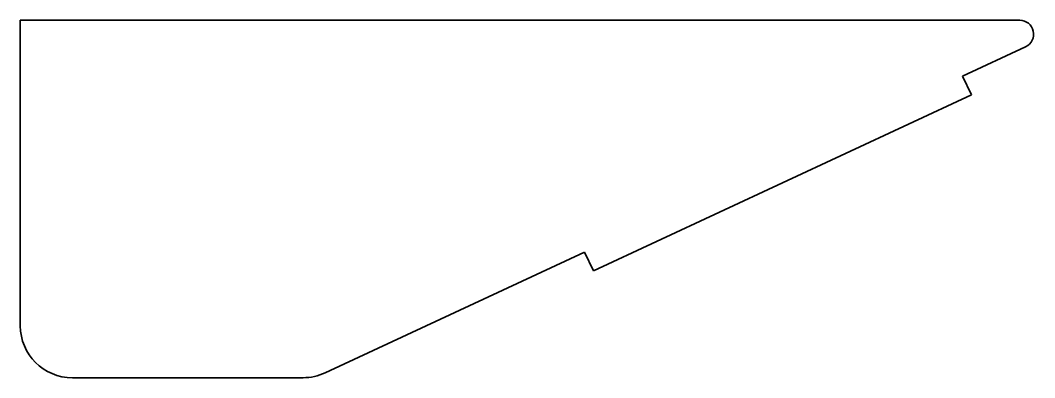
# Model space of a CAD drawing. Header units: inches. Extents: x 0 to 73, y 0 to 25.8.
import ezdxf

# ---------------------------------------------------------------- set-up
doc = ezdxf.new("R2010")
doc.units = ezdxf.units.IN
doc.header["$MEASUREMENT"] = 0
doc.layers.add('SIMUMAK Visible (ISO)', color=7, linetype='Continuous', lineweight=35)

# ---------------------------------------------------------------- blocks, each defined once
blk = doc.blocks.new('PTM-02-FITVLAR01_Sheet_5_PTM-02-FITVLAR01')
at = {"layer": 'SIMUMAK Visible (ISO)'}
for p, q in [((-36.44, 12.875), (-36.44, -9.125)), ((-36.44, 12.875), (35.44, 12.875)), ((31.331, 8.856), (35.863, 10.969)), ((31.331, 8.856), (31.965, 7.496)), ((31.965, 7.496), (4.776, -5.182)), ((-14.517, -12.524), (4.142, -3.823)), ((4.776, -5.182), (4.142, -3.823)), ((-32.69, -12.875), (-16.102, -12.875))]:
    blk.add_line(p, q, dxfattribs=at)
at = {"layer": 'SIMUMAK Visible (ISO)', "extrusion": (0, 0, -1)}
blk.add_arc((-35.44, 11.875), 1, 90, 245, dxfattribs=at)
at = {"layer": 'SIMUMAK Visible (ISO)'}
for centre, start, end in [((-32.69, -9.125), 180, 270), ((-16.102, -9.125), 270, 295)]:
    blk.add_arc(centre, 3.75, start, end, dxfattribs=at)

msp = doc.modelspace()

# ---------------------------------------------------------------- block references
msp.add_blockref('PTM-02-FITVLAR01_Sheet_5_PTM-02-FITVLAR01', (36.44, 12.875))

doc.saveas('drawing.dxf')
